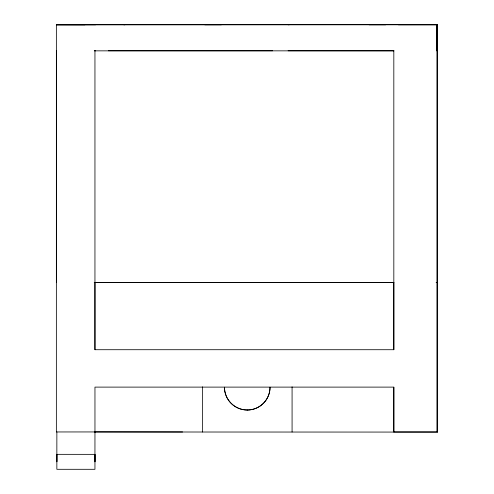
<?xml version="1.0" encoding="UTF-8"?>
<svg xmlns="http://www.w3.org/2000/svg" width="494" height="494" viewBox="0 0 494 494"><rect width="100%" height="100%" fill="white"/><g stroke="black" fill="none" stroke-linecap="round" stroke-linejoin="round"><path stroke-width="0.74" d="M436.109 282.642L437.641 282.642L437.635 432.083L437.591 24.7L56.365 24.768L56.359 431.96L94.959 431.941L94.941 461.847L94.947 454.369M56.866 431.91L56.847 461.797L56.853 454.338L94.947 454.356L94.947 469.3L56.853 469.3L56.853 454.338M94.959 431.96L94.959 387.111L393.835 387.111L393.835 431.96L436.937 431.96L436.924 24.762L436.912 50.845L437.536 50.851L437.591 282.704M94.953 349.715L94.953 282.482L393.829 282.482L393.829 349.721L94.947 349.715L94.953 50.839M437.635 432.083L202.417 432.015L202.417 386.827M437.542 50.851L437.561 24.712L56.872 24.731L84.925 24.799M204.806 24.805L221.355 24.805M369.123 24.805L385.678 24.805M398.374 24.811L437.215 24.799M95.632 24.786L56.365 24.811M372.501 282.482L372.822 282.482M120.011 282.482L94.224 282.494M94.261 50.746L95.632 50.746M108.328 50.752L272.651 50.771M393.891 50.796L288.113 50.771M94.632 50.851L393.872 50.845M94.632 282.488L393.65 282.624M182.595 431.966L94.632 431.929L202.417 432.015M288.113 24.786L289.206 24.793M123.796 24.786L124.883 24.793M373.995 282.482L393.934 282.531M393.823 50.833L393.829 349.715M437.53 24.786L437.53 50.851M437.017 24.78L437.017 50.845M393.835 387.24L393.835 431.96M292.078 386.827L292.078 432.015M56.365 50.839L56.365 282.482M247.247 410.045A22.792 22.792 0 0 0 270.039 387.253A22.792 22.792 0 0 1 247.247 410.008A22.792 22.792 0 0 1 224.455 387.253A22.792 22.792 0 0 0 247.247 410.008"/></g></svg>
